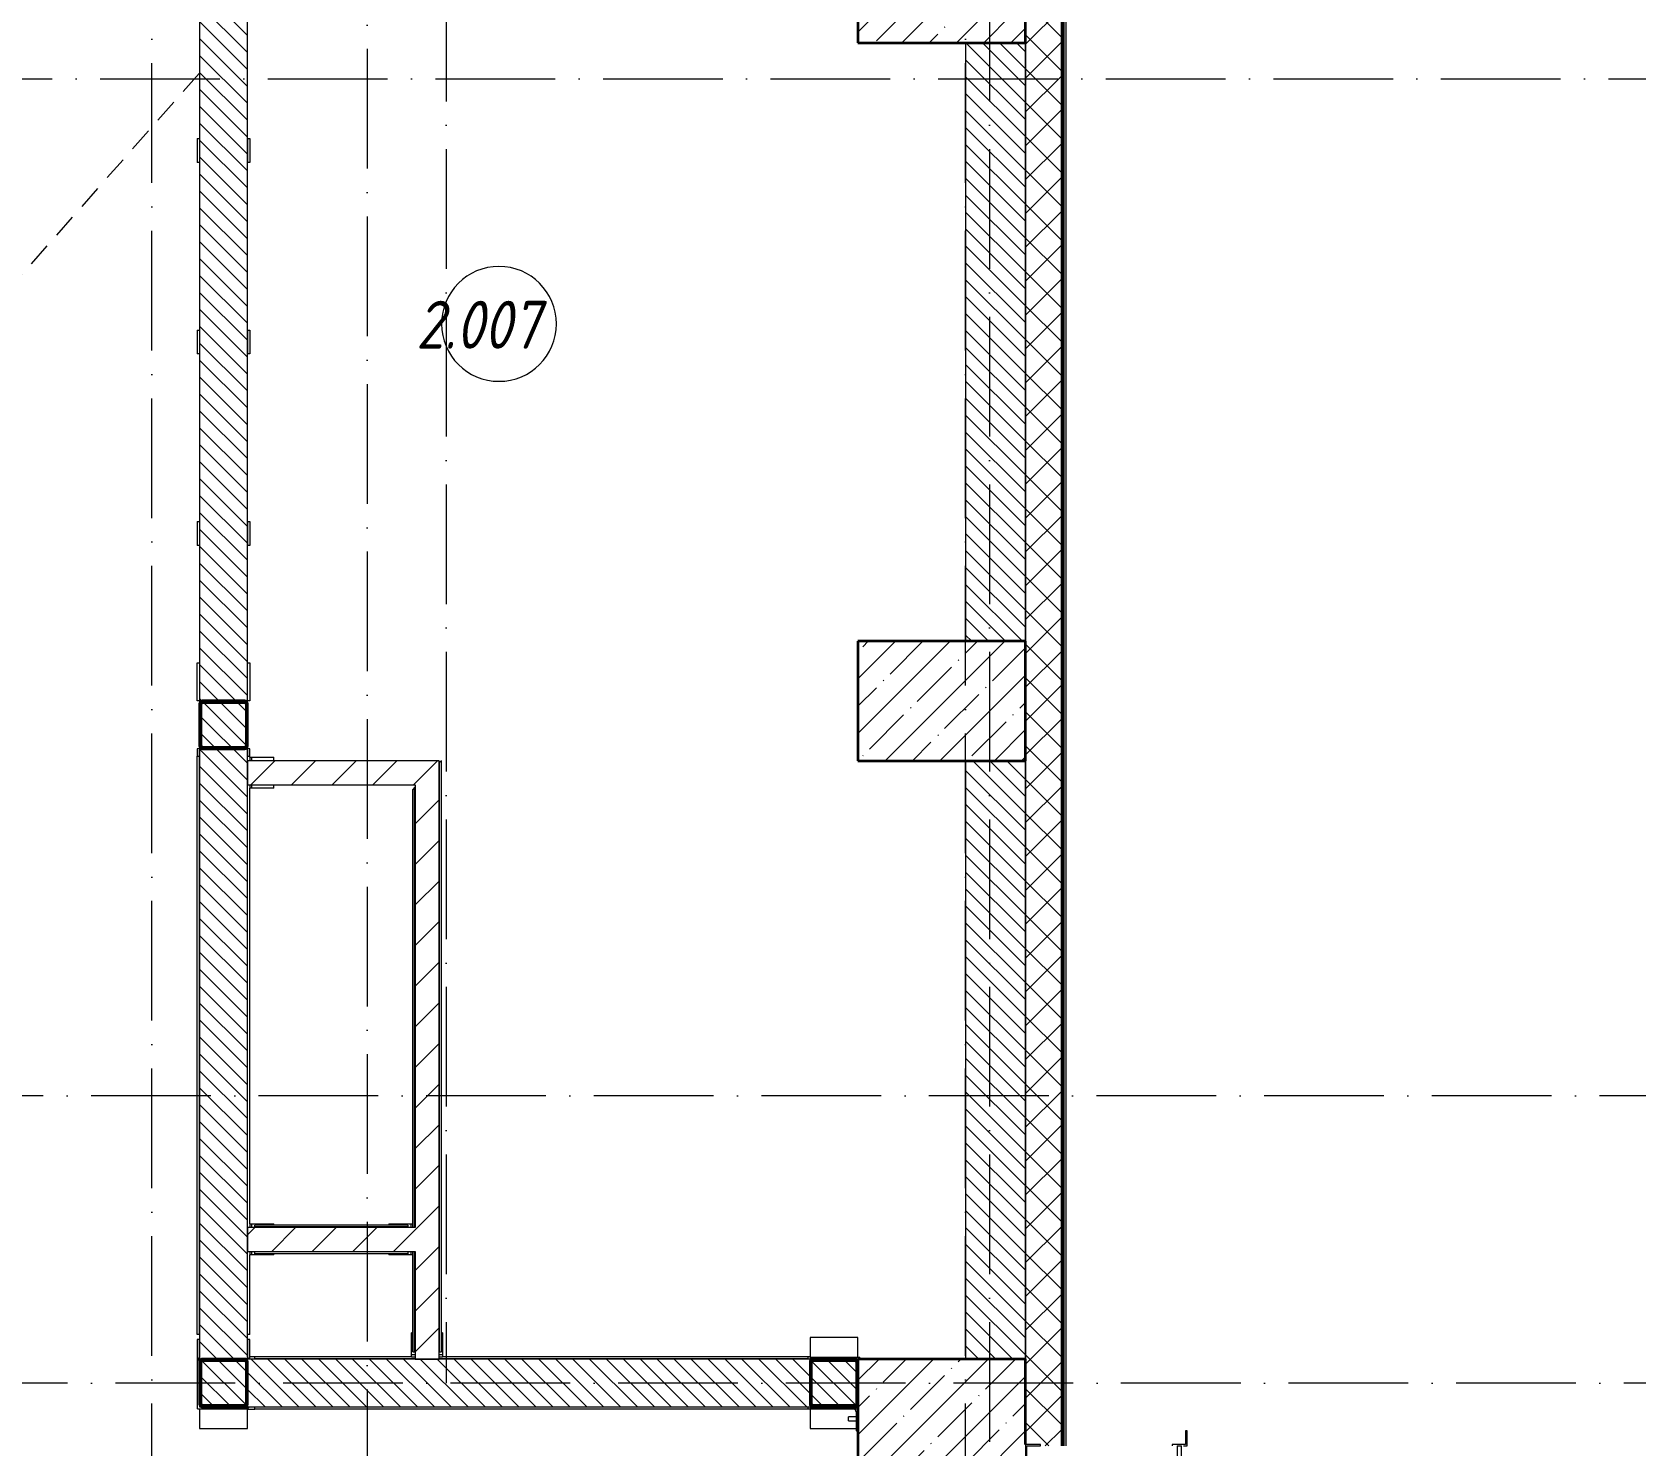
# Model space of a CAD drawing. Header units: millimetres. Extents: x -213536 to 1564669, y 70501 to 942238.
# Drawn here: x 451066 to 457766, y 523039 to 528947 of the extents above; entities that cross this region are included whole.
import ezdxf

# ---------------------------------------------------------------- set-up
doc = ezdxf.new("R2010")
doc.units = ezdxf.units.MM
doc.linetypes.add('200_ШТРИХ_ш1п0_6_', pattern=[160, 100, -60])
doc.linetypes.add('50_200_ШТРИХ_1Т_ш5_п1_п1_', pattern=[700, 500, -100, 0, -100])
for name, color, linetype, lineweight in [('0-1', 7, 'Continuous', 5), ('0-2', 7, 'Continuous', 9), ('3) ЖБ 4м', 3, 'Continuous', 30), ('Каркас несущий', 7, 'Continuous', 9), ('Колонны', 7, 'Continuous', 9), ('Колонны-1', 7, 'Continuous', 35), ('Линии-1', 7, '200_ШТРИХ_ш1п0_6_', 9), ('Марки помещений', 7, 'Continuous', 9), ('Несущие колонны', 7, 'Continuous', 9), ('Несущие колонны-1', 7, 'Continuous', 35), ('Обобщенные модели', 7, 'Continuous', 9), ('Общие ребра', 7, 'Continuous', 9), ('Оси-2', 7, '50_200_ШТРИХ_1Т_ш5_п1_п1_', 9), ('Стены-1', 7, 'Continuous', 13), ('Штриховка разреза-1', 7, 'Continuous', 9)]:
    doc.layers.add(name, color=color, linetype=linetype, lineweight=lineweight)
doc.layers.get('0-2').off()
doc.styles.add('ISOCPEUR_I_6', font='isocpeui.ttf', dxfattribs={"width": 0.85, "height": 3.5})
pattern_1 = [(135, (0, 0), (-35.35534, -35.35534), [])]
pattern_2 = [(45, (0, 0), (-84.85281, 84.85281), [])]

# ---------------------------------------------------------------- blocks, each defined once
blk = doc.blocks.new('Ос 3 эт верх часть')
at = {"layer": 'Оси-2'}
for p, q in [((451566, 499613), (451566, 535177.6)), ((452466, 535177.6), (452466, 499613)), ((454966, 499613), (454966, 535177.6)), ((452796, 534758.6), (452796, 523302.4)), ((455066, 534758.6), (455066, 500883)), ((426847.2, 528752.4), (535374.3, 528752.4)), ((477716, 524502.4), (426847.2, 524502.4)), ((463816, 523302.4), (426847.2, 523302.4))]:
    blk.add_line(p, q, dxfattribs=at)
blk = doc.blocks.new('BSC_Колонна _Прямоугольная - 500х700-25279857-АИ2_03_План отделки стен 3-го этажа _Часть 1_')
at = {"layer": 'Несущие колонны'}
h = blk.add_hatch(dxfattribs=at)
h.set_pattern_fill('FP_6', color=256, style=0, pattern_type=2)
h.set_pattern_definition([(315, (-78250, 25700), (114.04925, 114.04925), []), (315, (-78250, 25585.95), (114.04925, 114.04925), [201.613, -40.323, 3.353, -36.97])])
h.paths.add_polyline_path([(-250, 350), (-250, -350), (250, -350), (250, 350), (38, 350)], flags=0)
at = {"layer": 'Несущие колонны-1'}
for p, q in [((250, 350), (-250, 350)), ((-250, 350), (-250, -350)), ((250, -350), (250, 350)), ((-250, -350), (-170, -350)), ((-107, -350), (250, -350))]:
    blk.add_line(p, q, dxfattribs=at)
blk = doc.blocks.new('BSC_Колонна _Прямоугольная - 500х700-V70-АИ2_03_План отделки стен 3-го этажа _Часть 1_')
at = {"layer": 'Несущие колонны'}
h = blk.add_hatch(dxfattribs=at)
h.set_pattern_fill('FP_67', color=256, style=0, pattern_type=2)
h.set_pattern_definition([(315, (-81250, 25700), (114.04925, 114.04925), []), (315, (-81250, 25585.95), (114.04925, 114.04925), [201.613, -40.323, 3.353, -36.97])])
h.paths.add_polyline_path([(-250, 350), (-250, -350), (250, -350), (250, 350)], flags=0)
at = {"layer": 'Несущие колонны-1'}
for p, q in [((250, 350), (-250, 350)), ((-250, 350), (-250, -350)), ((250, -350), (250, 350)), ((-250, -350), (250, -350))]:
    blk.add_line(p, q, dxfattribs=at)
blk = doc.blocks.new('BSC_Колонна _Прямоугольная - 500х700-V71-АИ2_03_План отделки стен 3-го этажа _Часть 1_')
at = {"layer": 'Несущие колонны'}
h = blk.add_hatch(dxfattribs=at)
h.set_pattern_fill('FP_68', color=256, style=0, pattern_type=2)
h.set_pattern_definition([(315, (-84250, 25700), (114.04925, 114.04925), []), (315, (-84250, 25585.95), (114.04925, 114.04925), [201.613, -40.323, 3.353, -36.97])])
h.paths.add_polyline_path([(-250, 350), (-250, -350), (250, -350), (250, 350)], flags=0)
at = {"layer": 'Несущие колонны-1'}
for p, q in [((250, 350), (-250, 350)), ((-250, 350), (-250, -350)), ((250, -350), (250, 350)), ((-250, -350), (250, -350))]:
    blk.add_line(p, q, dxfattribs=at)
blk = doc.blocks.new('ЛМ_Арматурный стержень_ГОСТ 5781-82 - Ø 18 А240-29172526-АИ2_03_План отделки стен 3-го этажа _Часть 1_')
at = {"layer": 'Обобщенные модели'}
for p, q in [((26684, 78137), (26684, 77337)), ((26684, 78137), (26693, 78137)), ((26693, 78137), (26702, 78137)), ((26702, 77337), (26702, 78137)), ((26693, 77337), (26684, 77337)), ((26702, 77337), (26693, 77337))]:
    blk.add_line(p, q, dxfattribs=at)
blk = doc.blocks.new('ЛМ_Уголок_ГОСТ 8509-93 - L 63х63x6-29176215-АИ2_03_План отделки стен 3-го этажа _Часть 1_')
at = {"layer": 'Обобщенные модели'}
for p, q in [((26725, 78200), (26719, 78200)), ((26719, 78200), (26719, 78143)), ((26725, 78137), (26725, 78200)), ((26719, 78143), (26662, 78143)), ((26662, 78143), (26662, 78137)), ((26710, 78137), (26725, 78137))]:
    blk.add_line(p, q, dxfattribs=at)
blk = doc.blocks.new('ЛМ_Уголок_ГОСТ 8509-93 - L 63х63x6-29171483-АИ2_03_План отделки стен 3-го этажа _Часть 1_')
at = {"layer": 'Обобщенные модели'}
for p, q in [((26050, 78143), (26050, 78080)), ((26113, 78143), (26050, 78143)), ((26056, 78080), (26056, 78137)), ((26056, 78137), (26113, 78137)), ((26113, 78137), (26113, 78143)), ((26050, 78080), (26056, 78080))]:
    blk.add_line(p, q, dxfattribs=at)
blk = doc.blocks.new('0125-Р-ОО-Ш2-АР-о_23_10_2024_rvt-1-АИ2_03_План отделки стен 3-го этажа _Часть 1_')
at = {"layer": 'Штриховка разреза-1'}
h = blk.add_hatch(dxfattribs=at)
h.set_pattern_fill('FP_50', color=256, style=0, pattern_type=2)
h.set_pattern_definition([(45, (0, 0), (-70.71068, 70.71068), []), (135, (0, 0), (-70.71068, -70.71068), [])])
h.paths.add_polyline_path([(26050, 69750), (26200, 69750), (26200, 70500), (26056, 70500), (26056, 70425), (26050, 70425), (26050, 70215.6)], flags=0)
h.paths.add_polyline_path([(26200, 72300), (26200, 77337), (26113, 77337), (26113, 77331), (26050, 77331), (26050, 72375), (26056, 72375), (26056, 72300)], flags=0)
h.paths.add_polyline_path([(26060, 77337), (26065, 77337), (26065, 77359), (26056, 77358.3), (26056, 77337)], flags=0)
h.paths.add_polyline_path([(26065, 77369), (26065.8, 77400), (26200, 77400), (26200, 78074), (26065, 78074), (26065, 78137), (26056, 78137), (26056, 78080), (26050, 78080), (26050, 77890), (26070, 77889.3), (26070, 77880), (26050, 77880), (26050, 77394), (26056, 77394), (26056, 77369.7), (26060, 77369)], flags=0)
h.paths.add_polyline_path([(26200, 78137), (26200, 87750), (26050, 87750), (26050, 78143), (26113, 78143), (26113, 78137)], flags=0)
h = blk.add_hatch(dxfattribs=at)
h.set_pattern_fill('FP_1', color=256, style=0, pattern_type=2)
h.set_pattern_definition(pattern_1)
h.paths.add_polyline_path([(22667.8, 78300), (22800, 78300), (22800, 87250), (22600, 87250), (22600, 78300)], flags=0)
h = blk.add_hatch(dxfattribs=at)
h.set_pattern_fill('FP_1', color=256, style=0, pattern_type=2)
h.set_pattern_definition(pattern_1)
h.paths.add_polyline_path([(26050, 81500), (26050, 84000), (25800, 84000), (25800, 81500)], flags=0)
h = blk.add_hatch(dxfattribs=at)
h.set_pattern_fill('FP_121', color=256, style=0, pattern_type=2)
h.set_pattern_definition(pattern_2)
h.paths.add_polyline_path([(23500, 80900), (23500, 81000), (22800, 81000), (22800, 80900), (22903.4, 80900)], flags=0)
h = blk.add_hatch(dxfattribs=at)
h.set_pattern_fill('FP_121', color=256, style=0, pattern_type=2)
h.set_pattern_definition(pattern_2)
h.paths.add_polyline_path([(23500, 78500), (23600, 78500), (23600, 81000), (23500, 81000), (23500, 78712.8)], flags=0)
h = blk.add_hatch(dxfattribs=at)
h.set_pattern_fill('FP_1', color=256, style=0, pattern_type=2)
h.set_pattern_definition(pattern_1)
h.paths.add_polyline_path([(26050, 78500), (26050, 81000), (25800, 81000), (25800, 78500)], flags=0)
h = blk.add_hatch(dxfattribs=at)
h.set_pattern_fill('FP_121', color=256, style=0, pattern_type=2)
h.set_pattern_definition(pattern_2)
h.paths.add_polyline_path([(22800, 78950), (23500, 78950), (23500, 79050), (22800, 79050)], flags=0)
h = blk.add_hatch(dxfattribs=at)
h.set_pattern_fill('FP_1', color=256, style=0, pattern_type=2)
h.set_pattern_definition(pattern_1)
h.paths.add_polyline_path([(25350, 78300), (25350, 78500), (22800, 78500), (22800, 78300), (25258.8, 78300)], flags=0)
at = {"layer": 'Линии-1'}
blk.add_line((15978, 76350), (22600, 83875), dxfattribs=at)
at = {"layer": 'Общие ребра'}
for p, q in [((26206, 78137), (26206, 87749)), ((26212, 78137), (26212, 87749)), ((26050, 84000), (26050, 81500)), ((26050, 81500), (26050, 84000)), ((26050, 81000), (26050, 78500)), ((26050, 78500), (26050, 81000))]:
    blk.add_line(p, q, dxfattribs=at)
at = {"layer": 'Стены-1'}
for p, q in [((26200, 87749), (26200, 78137)), ((26220, 78137), (26220, 87749)), ((26200, 78137), (26200, 87500)), ((22600, 87250), (22600, 78300)), ((22800, 78500), (22800, 87250)), ((25800, 84000), (25800, 81500)), ((23500, 81000), (22800, 81000)), ((22800, 81000), (22800, 80900)), ((23600, 81000), (23500, 81000)), ((23600, 78500), (23600, 81000)), ((25800, 81000), (25800, 78500)), ((22800, 80900), (23500, 80900)), ((23500, 80900), (23500, 79050)), ((23500, 79050), (22800, 79050)), ((22800, 79050), (22800, 78950)), ((22800, 78950), (23500, 78950)), ((23500, 78950), (23500, 78500)), ((25350, 78500), (22800, 78500)), ((23500, 78500), (23600, 78500)), ((22600, 78300), (22800, 78300)), ((22800, 78300), (25350, 78300))]:
    blk.add_line(p, q, dxfattribs=at)
at = {"layer": '0-2', "rotation": 89.9999999999999}
for name, p in [('BSC_Колонна _Прямоугольная - 500х700-V71-АИ2_03_План отделки стен 3-го этажа _Часть 1_', (25700, 84250)), ('BSC_Колонна _Прямоугольная - 500х700-V70-АИ2_03_План отделки стен 3-го этажа _Часть 1_', (25700, 81250)), ('BSC_Колонна _Прямоугольная - 500х700-25279857-АИ2_03_План отделки стен 3-го этажа _Часть 1_', (25700, 78250))]:
    blk.add_blockref(name, p, dxfattribs=at)
at = {"layer": '0-2'}
for name in ['ЛМ_Уголок_ГОСТ 8509-93 - L 63х63x6-29176215-АИ2_03_План отделки стен 3-го этажа _Часть 1_', 'ЛМ_Уголок_ГОСТ 8509-93 - L 63х63x6-29171483-АИ2_03_План отделки стен 3-го этажа _Часть 1_', 'ЛМ_Арматурный стержень_ГОСТ 5781-82 - Ø 18 А240-29172526-АИ2_03_План отделки стен 3-го этажа _Часть 1_']:
    blk.add_blockref(name, (0, 0), dxfattribs=at)
blk = doc.blocks.new('Фахверк_Усиление стен_ifc_RVT-1-АИ2_03_План отделки стен 3-го этажа _Часть 1_')
at = {"layer": 'Каркас несущий'}
for p, q in [((22590, 83600), (22599.5, 83600)), ((22590, 83600), (22590, 83500)), ((22599.5, 83600), (22599.5, 83500)), ((22800.5, 83600), (22810, 83600)), ((22800.5, 83600), (22800.5, 83500)), ((22810, 83600), (22810, 83500)), ((22599.5, 83500), (22590, 83500)), ((22810, 83500), (22800.5, 83500)), ((22590, 82800), (22599.5, 82800)), ((22590, 82800), (22590, 82700)), ((22599.5, 82800), (22599.5, 82700)), ((22800.5, 82800), (22810, 82800)), ((22800.5, 82800), (22800.5, 82700)), ((22810, 82800), (22810, 82700)), ((22599.5, 82700), (22590, 82700)), ((22810, 82700), (22800.5, 82700)), ((22590, 82000), (22599.5, 82000)), ((22590, 82000), (22590, 81900)), ((22599.5, 82000), (22599.5, 81900)), ((22800.5, 82000), (22810, 82000)), ((22800.5, 82000), (22800.5, 81900)), ((22810, 82000), (22810, 81900)), ((22599.5, 81900), (22590, 81900)), ((22810, 81900), (22800.5, 81900)), ((22590, 81250), (22590, 81410)), ((22590, 81410), (22600, 81410)), ((22800, 81410), (22810, 81410)), ((22810, 81410), (22810, 81250)), ((22600, 81250), (22590, 81250)), ((22810, 81250), (22800, 81250)), ((22590, 81020), (22599.5, 81020)), ((22590, 78602), (22590, 81020)), ((22599.5, 78602), (22599.5, 81020)), ((22800.5, 81020), (22810, 81020)), ((22800.5, 81000), (22800.5, 81020)), ((22810, 81015), (22810, 81020)), ((22810, 81015), (22814, 81015)), ((22810, 81015), (22810, 81000)), ((22814, 81015), (22818, 81015)), ((22818, 81000), (22818, 81015)), ((22818, 81015), (22830, 81015)), ((22830, 81015), (22906, 81015)), ((22906, 81015), (22910, 81015)), ((22910, 81000), (22910, 81015)), ((23602.2, 80992.2), (23600, 80990)), ((23610, 81000), (23602.2, 80992.2)), ((23602.2, 78530), (23602.2, 80992.2)), ((23610, 78530), (23610, 81000)), ((22800.5, 79050), (22800.5, 80900)), ((22810, 80900), (22810, 80885)), ((22814, 80885), (22810, 80885)), ((22810, 79065), (22810, 80885)), ((22818, 80885), (22814, 80885)), ((22818, 80885), (22818, 80900)), ((22830, 80885), (22818, 80885)), ((22906, 80885), (22830, 80885)), ((22910, 80885), (22906, 80885)), ((22910, 80885), (22910, 80900)), ((23497.8, 80887.8), (23490, 80880)), ((23490, 79065), (23490, 80880)), ((23500, 80890), (23497.8, 80887.8)), ((23497.8, 79050), (23497.8, 80887.8)), ((22810, 79065), (22814, 79065)), ((22810, 79065), (22810, 79050)), ((22814, 79065), (22818, 79065)), ((22818, 79050), (22818, 79065)), ((22818, 79065), (22830, 79065)), ((22830, 79065), (22906, 79065)), ((22906, 79065), (22910, 79065)), ((22910, 79060), (22910, 79065)), ((23390, 79065), (23390, 79060)), ((23390, 79065), (23394, 79065)), ((23394, 79065), (23470, 79065)), ((23470, 79065), (23482, 79065)), ((23482, 79065), (23482, 79050)), ((23482, 79065), (23486, 79065)), ((23486, 79065), (23490, 79065)), ((23490, 79050), (23490, 79065)), ((22830, 79052.2), (22830, 79060)), ((23470, 79060), (22830, 79060)), ((22830, 79050), (22830, 79052.2)), ((23470, 79052.2), (22830, 79052.2)), ((23470, 79060), (23470, 79052.2)), ((23470, 79052.2), (23470, 79050)), ((22800.5, 78602), (22800.5, 78950)), ((22810, 78950), (22810, 78935)), ((22814, 78935), (22810, 78935)), ((22810, 78602), (22810, 78935)), ((22818, 78935), (22814, 78935)), ((22818, 78935), (22818, 78950)), ((22830, 78935), (22818, 78935)), ((22830, 78947.8), (22830, 78950)), ((22830, 78940), (22830, 78947.8)), ((23470, 78947.8), (22830, 78947.8)), ((23470, 78940), (22830, 78940)), ((22906, 78935), (22830, 78935)), ((22910, 78935), (22906, 78935)), ((22910, 78935), (22910, 78940)), ((23390, 78940), (23390, 78935)), ((23394, 78935), (23390, 78935)), ((23470, 78935), (23394, 78935)), ((23470, 78950), (23470, 78947.8)), ((23470, 78947.8), (23470, 78940)), ((23482, 78935), (23470, 78935)), ((23482, 78950), (23482, 78935)), ((23486, 78935), (23482, 78935)), ((23490, 78935), (23486, 78935)), ((23490, 78935), (23490, 78950)), ((23490, 78530), (23490, 78935)), ((23497.8, 78530), (23497.8, 78950)), ((22599.5, 78602), (22590, 78602)), ((22810, 78602), (22800.5, 78602)), ((23490, 78610), (23485, 78610)), ((23485, 78606), (23485, 78610)), ((23485, 78530), (23485, 78606)), ((23615, 78610), (23610, 78610)), ((23615, 78610), (23615, 78606)), ((23615, 78606), (23615, 78530)), ((23485, 78518), (23485, 78530)), ((23490, 78530), (23497.8, 78530)), ((23497.8, 78530), (23500, 78530)), ((23600, 78530), (23602.2, 78530)), ((23602.2, 78530), (23610, 78530)), ((23615, 78530), (23615, 78518)), ((25350, 78590), (25150, 78590)), ((25150, 78590), (25150, 78510)), ((25350, 78508.5), (25350, 78590)), ((22830, 78510), (22810, 78510)), ((22810, 78500.5), (22830, 78500.5)), ((22830, 78500.5), (22830, 78510)), ((23485, 78510), (22830, 78510)), ((22830, 78500.4), (22830, 78500.5)), ((23500, 78500.5), (22830, 78500.5)), ((23500, 78518), (23485, 78518)), ((23485, 78514), (23485, 78518)), ((23485, 78510), (23485, 78514)), ((23485, 78510), (23500, 78510)), ((25142, 78500.5), (23599.9, 78500.5)), ((23615, 78518), (23600, 78518)), ((23600, 78510), (23615, 78510)), ((23615, 78518), (23615, 78514)), ((23615, 78514), (23615, 78510)), ((25142, 78510), (23615, 78510)), ((25142, 78500), (25142, 78510)), ((25150, 78510), (25142, 78510)), ((25150, 78510), (25150, 78500)), ((22600, 78291.5), (22600, 78210)), ((22800, 78291.5), (22800, 78290)), ((22800, 78210), (22800, 78290)), ((22800, 78290), (22830, 78290)), ((22830, 78299.5), (22808.5, 78299.5)), ((22830, 78290), (22830, 78299.5)), ((25142, 78299.5), (22830, 78299.5)), ((25142, 78290), (22830, 78290)), ((25142, 78290), (25142, 78300)), ((25150, 78290), (25142, 78290)), ((25150, 78300), (25150, 78290)), ((25150, 78290), (25150, 78210)), ((25342, 78258), (25310, 78258)), ((25310, 78242), (25310, 78258)), ((22600, 78210), (22800, 78210)), ((25150, 78210), (25342, 78210)), ((25310, 78242), (25342, 78242))]:
    blk.add_line(p, q, dxfattribs=at)
at = {"layer": 'Колонны'}
for p, q in [((22600, 81050), (22590, 81050)), ((22590, 81050), (22590, 81020)), ((22599.5, 81020), (22599.5, 81044.6)), ((22810, 81050), (22800, 81050)), ((22800.5, 81044.6), (22800.5, 81020)), ((22810, 81020), (22810, 81050)), ((22599.5, 78582), (22590, 78582)), ((22590, 78582), (22590, 78500)), ((22599.5, 78582), (22590, 78582)), ((22590, 78582), (22590, 78500)), ((22599.5, 78508.5), (22599.5, 78582)), ((22599.5, 78508.5), (22599.5, 78582)), ((22810, 78582), (22800.5, 78582)), ((22800.5, 78582), (22800.5, 78508.5)), ((22810, 78582), (22800.5, 78582)), ((22800.5, 78582), (22800.5, 78508.5)), ((22810, 78500), (22810, 78582)), ((22810, 78500), (22810, 78582)), ((22590, 78500), (22591.5, 78500)), ((22590, 78500), (22591.5, 78500)), ((25342, 78280), (25342, 78204)), ((25346, 78200), (25350, 78200))]:
    blk.add_line(p, q, dxfattribs=at)
for centre, radius, start, end in [((25330, 78280), 12, 0, 75), ((25346, 78204), 4, 180, 270), ((25346, 78204), 4, 225, 255)]:
    blk.add_arc(centre, radius, start, end, dxfattribs=at)
at = {"layer": 'Колонны-1'}
for p, q in [((22600, 81238), (22600, 81062)), ((22606, 81062), (22606, 81238)), ((22788, 81250), (22612, 81250)), ((22612, 81244), (22788, 81244)), ((22794, 81238), (22794, 81062)), ((22800, 81062), (22800, 81238)), ((22788, 81056), (22612, 81056)), ((22612, 81050), (22788, 81050)), ((22600, 78488), (22600, 78312)), ((22606, 78312), (22606, 78488)), ((22788, 78500), (22612, 78500)), ((22612, 78494), (22788, 78494)), ((22794, 78488), (22794, 78312)), ((22800, 78312), (22800, 78488)), ((25150, 78488), (25150, 78312)), ((25156, 78312), (25156, 78488)), ((25338, 78500), (25162, 78500)), ((25162, 78494), (25338, 78494)), ((25344, 78488), (25344, 78312)), ((22788, 78306), (22612, 78306)), ((22612, 78300), (22788, 78300)), ((25338, 78306), (25162, 78306)), ((25162, 78300), (25338, 78300))]:
    blk.add_line(p, q, dxfattribs=at)
for centre, radius, start, end in [((22612, 81238), 12, 90, 180), ((22612, 81238), 6, 90, 180), ((22788, 81238), 12, 0, 90), ((22788, 81238), 6, 0, 90), ((22612, 81062), 12, 180, 270), ((22612, 81062), 6, 180, 270), ((22788, 81062), 12, 270, 0), ((22788, 81062), 6, 270, 0), ((22612, 78488), 12, 90, 180), ((22612, 78488), 6, 90, 180), ((22788, 78488), 12, 0, 90), ((22788, 78488), 6, 360, 90), ((25162, 78488), 12, 90, 180), ((25162, 78488), 6, 90, 180), ((25338, 78488), 12, 0, 90), ((25338, 78488), 6, 360, 90), ((22612, 78312), 12, 180, 270), ((22612, 78312), 6, 180, 270), ((22788, 78312), 12, 270, 0), ((22788, 78312), 6, 270, 360), ((25162, 78312), 12, 180, 270), ((25162, 78312), 6, 180, 270), ((25338, 78312), 12, 270, 0), ((25338, 78312), 6, 270, 360)]:
    blk.add_arc(centre, radius, start, end, dxfattribs=at)
at = {"layer": 'Обобщенные модели'}
for p, q in [((22591.5, 78500), (22600, 78508.5)), ((22591.5, 78291.5), (22591.5, 78500)), ((22600, 78500), (22591.5, 78500)), ((22591.5, 78500), (22600, 78491.5)), ((22600, 78488), (22600, 78312)), ((22606, 78312), (22606, 78488)), ((22788, 78500), (22612, 78500)), ((22612, 78494), (22788, 78494)), ((22794, 78488), (22794, 78312)), ((22808.5, 78500), (22800, 78508.5)), ((22800, 78312), (22800, 78488)), ((25150, 78508.5), (25358.5, 78508.5)), ((25150, 78508.5), (25158.5, 78500)), ((25150, 78488), (25150, 78312)), ((25156, 78312), (25156, 78488)), ((25338, 78500), (25162, 78500)), ((25162, 78494), (25338, 78494)), ((25344, 78488), (25344, 78312)), ((25358.5, 78500), (25358.5, 78508.5)), ((22591.5, 78291.5), (22800, 78291.5)), ((22788, 78306), (22612, 78306)), ((22612, 78300), (22788, 78300)), ((22791.5, 78300), (22800, 78291.5)), ((22800, 78300), (22800, 78291.5)), ((22800, 78291.5), (22808.5, 78300)), ((25158.5, 78300), (25150, 78291.5)), ((25150, 78291.5), (25250, 78291.5)), ((25338, 78306), (25162, 78306)), ((25162, 78300), (25338, 78300)), ((25250, 78291.5), (25241.5, 78300)), ((25250, 78291.5), (25350, 78291.5))]:
    blk.add_line(p, q, dxfattribs=at)
for centre, radius, start, end in [((22612, 78488), 12, 90, 180), ((22612, 78488), 6, 90, 180), ((22788, 78488), 12, 0, 90), ((22788, 78488), 6, 360, 90), ((25162, 78488), 12, 90, 180), ((25162, 78488), 6, 90, 180), ((25338, 78488), 12, 0, 90), ((25338, 78488), 6, 360, 90), ((22612, 78312), 12, 180, 270), ((22612, 78312), 6, 180, 270), ((22788, 78312), 12, 270, 0), ((22788, 78312), 6, 270, 360), ((25162, 78312), 12, 180, 270), ((25162, 78312), 6, 180, 270), ((25338, 78312), 12, 270, 0), ((25338, 78312), 6, 270, 360)]:
    blk.add_arc(centre, radius, start, end, dxfattribs=at)
blk = doc.blocks.new('AI_Марка_Помещение_х1__Общий_E___ISO-2_1K_ - Номер-16210215-АИ2_03_План отделки стен 3-го этажа _Часть 1_')
at = {"layer": 'Марки помещений'}
for start, end in [(360, 180), (180, 360)]:
    blk.add_arc((0.039, 0.312), 2.4, start, end, dxfattribs=at)
blk = doc.blocks.new('3этВверх')
at = {"layer": '0-1'}
for name in ['0125-Р-ОО-Ш2-АР-о_23_10_2024_rvt-1-АИ2_03_План отделки стен 3-го этажа _Часть 1_', 'Фахверк_Усиление стен_ifc_RVT-1-АИ2_03_План отделки стен 3-го этажа _Часть 1_']:
    blk.add_blockref(name, (429166, 444902.4), dxfattribs=at)
at = {"layer": 'Марки помещений', "xscale": 99.99999999999993, "yscale": 99.99999999999993, "zscale": 99.99999999999993}
blk.add_blockref('AI_Марка_Помещение_х1__Общий_E___ISO-2_1K_ - Номер-16210215-АИ2_03_План отделки стен 3-го этажа _Часть 1_', (453012.6, 527696.8), dxfattribs=at)
at = {"layer": 'Марки помещений', "insert": (452669.9, 527824.6), "char_height": 200, "width": 785.654, "attachment_point": 1, "style": 'ISOCPEUR_I_6'}
blk.add_mtext('2.007', dxfattribs=at)

msp = doc.modelspace()

# ---------------------------------------------------------------- block references
at = {"color": 5, "lineweight": 30}
msp.add_blockref('Ос 3 эт верх часть', (0, 0), dxfattribs=at)
at = {"layer": '3) ЖБ 4м'}
msp.add_blockref('3этВверх', (0, 0), dxfattribs=at)

doc.saveas('drawing.dxf')
